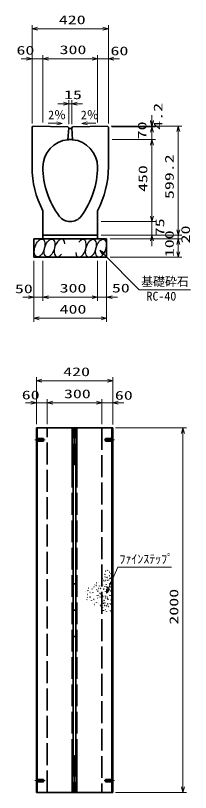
# Model space of a CAD drawing. Units: millimetres on the paper. Extents: x 6 to 1234, y 6 to 874.
# Drawn here: x 602 to 650, y 415.2 to 628.3 of the extents above; entities that cross this region are included whole.
import ezdxf
from ezdxf.enums import TextEntityAlignment as Align

# ---------------------------------------------------------------- set-up
doc = ezdxf.new("R2010")
doc.units = ezdxf.units.MM
doc.linetypes.add('DASHED', pattern=[7.5, 6, -1.5])
doc.linetypes.add('USER1', pattern=[18.5, 12, -1.5, 3.5, -1.5])
for name, color, linetype, lineweight in [('D-BMK（構造物基準線）', 2, 'USER1', 18), ('D-STR-DIM（寸法）', 7, 'Continuous', 13), ('D-STR-HTXT(基礎砕石-旗)', 7, 'Continuous', 13), ('D-STR-HTXT（旗上げ）', 7, 'Continuous', 13), ('D-STR-STRF(グリ)', 7, 'Continuous', 25), ('D-STR（構造物）', 1, 'Continuous', 35)]:
    doc.layers.add(name, color=color, linetype=linetype, lineweight=lineweight)
doc.styles.add('ＭＳ ゴシック', font='')
doc.styles.get('ＭＳ ゴシック').set_extended_font_data('MS Gothic')

# ---------------------------------------------------------------- blocks, each defined once
blk = doc.blocks.new('_Open30')
at = {"color": 7, "linetype": 'Continuous', "lineweight": 13}
for p, q in [((-1, 0.2679), (0, 0)), ((0, 0), (-1, -0.2679)), ((0, 0), (-1, 0))]:
    blk.add_line(p, q, dxfattribs=at)

msp = doc.modelspace()

# ---------------------------------------------------------------- linework, layer by layer
at = {"layer": 'D-BMK（構造物基準線）'}
for p, q in [((607.229, 511.933), (610.079, 511.933)), ((629.153, 511.933), (626.304, 511.933)), ((607.229, 418.433), (610.079, 418.433)), ((629.153, 418.433), (626.304, 418.433))]:
    msp.add_line(p, q, dxfattribs=at)
at = {"layer": 'D-STR-DIM（寸法）'}
for p, q in [((606.492, 617.469), (606.492, 625.678)), ((607.992, 624.678), (625.992, 624.678)), ((627.492, 617.469), (627.492, 625.678)), ((604.992, 616.469), (603.492, 616.469)), ((606.492, 598.737), (606.492, 617.469)), ((606.492, 616.469), (609.492, 616.469)), ((609.492, 598.927), (609.492, 617.469)), ((609.492, 598.927), (609.492, 617.469)), ((610.992, 616.469), (612.492, 616.469)), ((610.992, 616.469), (622.992, 616.469)), ((622.992, 616.469), (621.492, 616.469)), ((624.492, 598.932), (624.492, 617.469)), ((624.492, 598.932), (624.492, 617.469)), ((624.492, 616.469), (627.492, 616.469)), ((627.492, 598.737), (627.492, 617.469)), ((628.992, 616.469), (630.492, 616.469)), ((615.11, 604.13), (613.61, 604.13)), ((616.61, 598.536), (616.61, 605.13)), ((616.61, 604.13), (617.402, 604.13)), ((617.402, 598.521), (617.402, 605.13)), ((618.902, 604.13), (620.402, 604.13)), ((639.434, 599.482), (639.434, 600.982)), ((639.434, 599.289), (639.434, 600.789)), ((610.919, 598.813), (613.28, 598.766)), ((624.048, 598.796), (621.687, 598.748)), ((628.242, 597.982), (640.434, 597.982)), ((628.438, 597.789), (640.434, 597.789)), ((628.438, 597.789), (640.434, 597.789)), ((629.242, 597.982), (647.695, 597.982)), ((639.434, 597.789), (639.434, 597.982)), ((639.434, 594.277), (639.434, 597.789)), ((639.434, 596.289), (639.434, 594.789)), ((646.695, 569.527), (646.695, 596.482)), ((628.492, 594.277), (640.434, 594.277)), ((628.492, 594.277), (640.434, 594.277)), ((639.434, 573.277), (639.434, 592.777)), ((639.434, 592.777), (639.434, 591.277)), ((639.434, 573.277), (639.434, 574.777)), ((625.492, 571.777), (640.434, 571.777)), ((625.492, 571.777), (640.434, 571.777)), ((639.434, 568.027), (639.434, 571.777)), ((646.695, 569.527), (646.695, 571.027)), ((625.492, 568.027), (647.695, 568.027)), ((625.492, 568.027), (640.434, 568.027)), ((625.492, 568.027), (647.695, 568.027)), ((627.992, 567.027), (647.695, 567.027)), ((627.992, 567.027), (647.695, 567.027)), ((646.695, 567.027), (646.695, 568.027)), ((639.434, 566.527), (639.434, 565.027)), ((646.695, 563.527), (646.695, 565.527)), ((646.695, 565.527), (646.695, 564.027)), ((606.992, 561.027), (606.992, 550.06)), ((609.492, 561.027), (609.492, 550.06)), ((609.492, 561.027), (609.492, 550.06)), ((624.492, 561.027), (624.492, 550.06)), ((624.492, 561.027), (624.492, 550.06)), ((626.992, 561.027), (626.992, 550.06)), ((627.992, 562.027), (647.695, 562.027)), ((605.492, 551.06), (603.992, 551.06)), ((606.992, 551.06), (609.492, 551.06)), ((606.992, 550.06), (606.992, 544.286)), ((610.992, 551.06), (612.492, 551.06)), ((610.992, 551.06), (622.992, 551.06)), ((622.992, 551.06), (621.492, 551.06)), ((624.492, 551.06), (626.992, 551.06)), ((626.992, 550.06), (626.992, 544.286)), ((628.492, 551.06), (629.992, 551.06)), ((608.492, 545.286), (625.492, 545.286)), ((607.691, 523.08), (607.691, 529.13)), ((628.691, 523.11), (628.691, 529.13)), ((609.191, 528.13), (627.191, 528.13)), ((607.691, 516.183), (607.691, 523.08)), ((610.691, 516.235), (610.691, 523.08)), ((610.691, 516.183), (610.691, 523.08)), ((625.691, 516.25), (625.691, 523.08)), ((625.691, 516.22), (625.691, 523.08)), ((628.691, 516.153), (628.691, 523.08)), ((606.191, 522.08), (604.691, 522.08)), ((607.691, 522.08), (610.691, 522.08)), ((612.191, 522.08), (613.691, 522.08)), ((612.191, 522.08), (624.191, 522.08)), ((624.191, 522.08), (622.691, 522.08)), ((625.691, 522.08), (628.691, 522.08)), ((630.191, 522.08), (631.691, 522.08)), ((629.441, 515.183), (648.945, 515.183)), ((647.945, 416.683), (647.945, 513.683)), ((629.441, 415.183), (648.945, 415.183))]:
    msp.add_line(p, q, dxfattribs=at)
at = {"layer": 'D-STR-HTXT(基礎砕石-旗)'}
msp.add_lwpolyline([(650.036, 553.054), (635.932, 553.054), (626.209, 562.871)], dxfattribs=at)
at = {"layer": 'D-STR-HTXT（旗上げ）'}
msp.add_lwpolyline([(644.864, 476.971), (630.034, 476.971), (627.534, 471.22)], dxfattribs=at)
msp.add_lwpolyline([(644.864, 476.971), (630.034, 476.971), (627.534, 471.22)], dxfattribs=at)
at = {"layer": 'D-STR-STRF(グリ)'}
for centre, major_axis in [((608.587, 564.55), (0.79, 2.421)), ((611.308, 564.55), (0.79, 2.421)), ((622.696, 564.469), (-0.771, -2.427)), ((625.417, 564.491), (-0.771, -2.427))]:
    msp.add_ellipse(centre, major_axis=major_axis, ratio=0.5139, dxfattribs=at)
for centre, major_axis in [((614.048, 564.55), (0.79, 2.421)), ((619.956, 564.448), (-0.771, -2.427))]:
    msp.add_ellipse(centre, major_axis=major_axis, ratio=0.5139, start_param=5.3575563, end_param=10.3750652, dxfattribs=at)
at = {"layer": 'D-STR（構造物）'}
for p, q in [((606.742, 597.982), (606.492, 597.737)), ((606.492, 597.737), (606.492, 586.777)), ((616.381, 597.789), (606.742, 597.982)), ((616.61, 597.536), (616.367, 594.25)), ((616.61, 597.536), (616.381, 597.789)), ((616.86, 597.286), (616.992, 597.286)), ((617.15, 597.286), (616.992, 597.286)), ((617.631, 597.789), (617.4, 597.536)), ((617.4, 597.536), (617.649, 594.248)), ((617.631, 597.789), (627.242, 597.982)), ((627.242, 597.982), (627.492, 597.737)), ((627.492, 586.801), (627.492, 597.737)), ((609.492, 567.027), (609.492, 574.777)), ((624.492, 567.027), (624.492, 574.777)), ((606.992, 567.027), (626.992, 567.027)), ((606.992, 562.027), (606.992, 567.027)), ((609.492, 568.027), (624.492, 568.027)), ((626.992, 562.027), (626.992, 567.027)), ((606.992, 562.027), (626.992, 562.027)), ((607.691, 415.183), (607.691, 515.183)), ((607.691, 515.183), (628.691, 515.183)), ((607.941, 515.183), (607.941, 415.183)), ((617.566, 504.834), (617.566, 515.183)), ((617.566, 504.834), (617.566, 515.183)), ((618.066, 515.183), (618.191, 505.209)), ((618.316, 515.183), (618.191, 505.209)), ((618.816, 504.834), (618.816, 515.183)), ((628.441, 515.183), (628.441, 415.183)), ((628.691, 515.183), (628.691, 415.183)), ((617.816, 504.834), (617.816, 425.531)), ((618.566, 504.834), (618.566, 425.531)), ((626.573, 475.915), (626.646, 475.895)), ((626.573, 475.915), (626.646, 475.895)), ((627.199, 476.09), (627.256, 476.138)), ((627.199, 476.09), (627.256, 476.138)), ((627.256, 476.138), (627.304, 476.081)), ((627.256, 476.138), (627.304, 476.081)), ((627.774, 475.584), (627.849, 475.584)), ((627.774, 475.584), (627.849, 475.584)), ((625.805, 473.924), (625.798, 473.998)), ((625.805, 473.924), (625.798, 473.998)), ((626.093, 473.326), (626.023, 473.351)), ((626.093, 473.326), (626.023, 473.351)), ((626.459, 475.06), (626.512, 475.007)), ((626.459, 475.06), (626.512, 475.007)), ((626.552, 474.337), (626.487, 474.3)), ((626.552, 474.337), (626.487, 474.3)), ((626.506, 473.21), (626.538, 473.142)), ((626.506, 473.21), (626.538, 473.142)), ((626.512, 475.007), (626.565, 475.06)), ((626.512, 475.007), (626.565, 475.06)), ((626.723, 473.515), (626.661, 473.472)), ((626.723, 473.515), (626.661, 473.472)), ((626.723, 473.515), (626.766, 473.453)), ((626.723, 473.515), (626.766, 473.453)), ((626.939, 474.188), (626.865, 474.201)), ((626.939, 474.188), (626.865, 474.201)), ((627.156, 473.338), (627.218, 473.381)), ((627.156, 473.338), (627.218, 473.381)), ((627.218, 473.381), (627.261, 473.32)), ((627.218, 473.381), (627.261, 473.32)), ((627.278, 474.116), (627.304, 474.187)), ((627.278, 474.116), (627.304, 474.187)), ((627.487, 473.441), (627.555, 473.472)), ((627.487, 473.441), (627.555, 473.472)), ((627.758, 474.651), (627.685, 474.632)), ((627.758, 474.651), (627.685, 474.632)), ((627.738, 474.724), (627.758, 474.651)), ((627.738, 474.724), (627.758, 474.651)), ((627.875, 473.814), (627.888, 473.888)), ((627.875, 473.814), (627.888, 473.888)), ((627.888, 473.888), (627.962, 473.875)), ((627.888, 473.888), (627.962, 473.875)), ((628.07, 474.014), (628.131, 474.057)), ((628.07, 474.014), (628.131, 474.057)), ((628.122, 475.199), (628.175, 475.252)), ((628.122, 475.199), (628.175, 475.252)), ((628.131, 474.057), (628.174, 473.996)), ((628.131, 474.057), (628.174, 473.996)), ((628.175, 475.252), (628.228, 475.199)), ((628.175, 475.252), (628.228, 475.199)), ((618.816, 472.442), (617.566, 472.442)), ((618.816, 472.442), (617.566, 472.442)), ((622.035, 471.255), (621.96, 471.262)), ((622.035, 471.255), (621.96, 471.262)), ((622.999, 470.965), (623.006, 471.039)), ((622.999, 470.965), (623.006, 471.039)), ((623.478, 471.579), (623.553, 471.586)), ((623.478, 471.579), (623.553, 471.586)), ((623.787, 472.086), (623.807, 472.159)), ((623.787, 472.086), (623.807, 472.159)), ((624.26, 472.669), (624.207, 472.722)), ((624.26, 472.669), (624.207, 472.722)), ((624.235, 471.962), (624.3, 472)), ((624.235, 471.962), (624.3, 472)), ((624.26, 472.669), (624.313, 472.722)), ((624.26, 472.669), (624.313, 472.722)), ((624.676, 472.846), (624.638, 472.911)), ((624.676, 472.846), (624.638, 472.911)), ((624.743, 471.113), (624.668, 471.119)), ((624.743, 471.113), (624.668, 471.119)), ((625.051, 471.849), (625.026, 471.779)), ((625.051, 471.849), (625.026, 471.779)), ((625.302, 471.135), (625.234, 471.103)), ((625.302, 471.135), (625.234, 471.103)), ((625.302, 471.135), (625.271, 471.203)), ((625.302, 471.135), (625.271, 471.203)), ((625.641, 472.467), (625.583, 472.418)), ((625.641, 472.467), (625.583, 472.418)), ((625.826, 472.131), (625.887, 472.088)), ((625.826, 472.131), (625.887, 472.088)), ((625.887, 472.088), (625.844, 472.026)), ((625.887, 472.088), (625.844, 472.026)), ((625.99, 471.029), (625.942, 471.086)), ((625.99, 471.029), (625.942, 471.086)), ((626.205, 471.055), (626.242, 470.99)), ((626.205, 471.055), (626.242, 470.99)), ((626.469, 471.73), (626.543, 471.724)), ((626.469, 471.73), (626.543, 471.724)), ((626.833, 472.101), (626.908, 472.101)), ((626.833, 472.101), (626.908, 472.101)), ((626.852, 472.272), (626.839, 472.346)), ((626.852, 472.272), (626.839, 472.346)), ((627.077, 471.58), (627.005, 471.56)), ((627.077, 471.58), (627.005, 471.56)), ((627.265, 472.911), (627.19, 472.917)), ((627.265, 472.911), (627.19, 472.917)), ((627.239, 471.542), (627.301, 471.499)), ((627.239, 471.542), (627.301, 471.499)), ((627.301, 471.499), (627.258, 471.438)), ((627.301, 471.499), (627.258, 471.438)), ((627.609, 472.494), (627.56, 472.552)), ((627.609, 472.494), (627.56, 472.552)), ((627.72, 472.437), (627.658, 472.394)), ((627.72, 472.437), (627.658, 472.394)), ((627.763, 472.375), (627.72, 472.437)), ((627.763, 472.375), (627.72, 472.437)), ((627.921, 471.587), (627.994, 471.6)), ((627.921, 471.587), (627.994, 471.6)), ((628.011, 472.384), (627.937, 472.397)), ((628.011, 472.384), (627.937, 472.397)), ((627.994, 471.6), (628.007, 471.526)), ((627.994, 471.6), (628.007, 471.526)), ((627.998, 472.31), (628.011, 472.384)), ((627.998, 472.31), (628.011, 472.384)), ((628.002, 472.762), (628.04, 472.827)), ((628.002, 472.762), (628.04, 472.827)), ((628.04, 472.827), (628.105, 472.79)), ((628.04, 472.827), (628.105, 472.79)), ((621.194, 470.342), (621.175, 470.27)), ((621.194, 470.342), (621.175, 470.27)), ((621.647, 469.466), (621.722, 469.466)), ((621.647, 469.466), (621.722, 469.466)), ((621.877, 470.566), (621.82, 470.518)), ((621.877, 470.566), (621.82, 470.518)), ((621.926, 470.508), (621.877, 470.566)), ((621.926, 470.508), (621.877, 470.566)), ((622.47, 470.011), (622.395, 470.011)), ((622.47, 470.011), (622.395, 470.011)), ((622.849, 469.627), (622.796, 469.68)), ((622.849, 469.627), (622.796, 469.68)), ((623.218, 469.928), (623.249, 469.996)), ((623.218, 469.928), (623.249, 469.996)), ((624.254, 470.872), (624.285, 470.804)), ((624.254, 470.872), (624.285, 470.804)), ((624.355, 469.323), (624.355, 469.248)), ((624.43, 469.323), (624.355, 469.323)), ((624.355, 469.323), (624.355, 469.248)), ((624.43, 469.323), (624.355, 469.323)), ((624.528, 470.375), (624.586, 470.423)), ((624.528, 470.375), (624.586, 470.423)), ((624.586, 470.423), (624.634, 470.366)), ((624.586, 470.423), (624.634, 470.366)), ((624.823, 469.196), (624.804, 469.269)), ((624.823, 469.196), (624.804, 469.269)), ((625.104, 469.869), (625.179, 469.869)), ((625.104, 469.869), (625.179, 469.869)), ((625.179, 469.869), (625.179, 469.794)), ((625.179, 469.869), (625.179, 469.794)), ((625.504, 469.537), (625.451, 469.484)), ((625.504, 469.537), (625.451, 469.484)), ((625.783, 469.302), (625.726, 469.254)), ((625.783, 469.302), (625.726, 469.254)), ((625.783, 469.302), (625.832, 469.244)), ((625.783, 469.302), (625.832, 469.244)), ((625.969, 468.966), (626.03, 468.923)), ((625.969, 468.966), (626.03, 468.923)), ((626.03, 468.923), (625.987, 468.862)), ((626.03, 468.923), (625.987, 468.862)), ((626.242, 470.99), (626.177, 470.953)), ((626.242, 470.99), (626.177, 470.953)), ((626.683, 470.383), (626.645, 470.318)), ((626.683, 470.383), (626.645, 470.318)), ((626.673, 468.973), (626.731, 469.022)), ((626.673, 468.973), (626.731, 469.022)), ((626.731, 469.022), (626.682, 469.079)), ((626.731, 469.022), (626.682, 469.079)), ((626.846, 470.764), (626.919, 470.783)), ((626.846, 470.764), (626.919, 470.783)), ((626.919, 470.783), (626.9, 470.856)), ((626.919, 470.783), (626.9, 470.856)), ((627.106, 470.027), (627.093, 469.953)), ((627.106, 470.027), (627.093, 469.953)), ((627.36, 470.216), (627.299, 470.173)), ((627.36, 470.216), (627.299, 470.173)), ((627.36, 470.216), (627.403, 470.155)), ((627.36, 470.216), (627.403, 470.155)), ((627.801, 469.229), (627.862, 469.272)), ((627.801, 469.229), (627.862, 469.272)), ((627.862, 469.272), (627.905, 469.211)), ((627.862, 469.272), (627.905, 469.211)), ((628.05, 470.532), (627.976, 470.519)), ((628.05, 470.532), (627.976, 470.519)), ((628.063, 470.458), (628.05, 470.532)), ((628.063, 470.458), (628.05, 470.532)), ((628.154, 469.22), (628.141, 469.146)), ((628.154, 469.22), (628.141, 469.146)), ((628.292, 470.361), (628.231, 470.404)), ((628.292, 470.361), (628.231, 470.404)), ((628.249, 470.3), (628.292, 470.361)), ((628.249, 470.3), (628.292, 470.361)), ((621.611, 468.11), (621.592, 468.038)), ((621.611, 468.11), (621.592, 468.038)), ((621.751, 468.749), (621.693, 468.7)), ((621.751, 468.749), (621.693, 468.7)), ((622.415, 468.76), (622.48, 468.798)), ((622.415, 468.76), (622.48, 468.798)), ((622.48, 468.798), (622.443, 468.863)), ((622.48, 468.798), (622.443, 468.863)), ((622.856, 467.801), (622.831, 467.73)), ((622.856, 467.801), (622.831, 467.73)), ((623.075, 467.154), (623.107, 467.086)), ((623.075, 467.154), (623.107, 467.086)), ((623.31, 468.265), (623.291, 468.337)), ((623.31, 468.265), (623.291, 468.337)), ((623.494, 468.177), (623.429, 468.14)), ((623.494, 468.177), (623.429, 468.14)), ((623.494, 468.177), (623.532, 468.112)), ((623.494, 468.177), (623.532, 468.112)), ((623.598, 466.73), (623.656, 466.778)), ((623.598, 466.73), (623.656, 466.778)), ((623.618, 467.708), (623.671, 467.761)), ((623.618, 467.708), (623.671, 467.761)), ((623.656, 466.778), (623.704, 466.721)), ((623.656, 466.778), (623.704, 466.721)), ((624.235, 467.216), (624.254, 467.289)), ((624.235, 467.216), (624.254, 467.289)), ((624.492, 468.553), (624.562, 468.527)), ((624.492, 468.553), (624.562, 468.527)), ((624.755, 467.054), (624.761, 466.98)), ((624.755, 467.054), (624.761, 466.98)), ((625.206, 468.804), (625.138, 468.772)), ((625.206, 468.804), (625.138, 468.772)), ((625.238, 468.736), (625.206, 468.804)), ((625.238, 468.736), (625.206, 468.804)), ((625.536, 467.787), (625.468, 467.755)), ((625.536, 467.787), (625.468, 467.755)), ((625.568, 467.719), (625.536, 467.787)), ((625.568, 467.719), (625.536, 467.787)), ((625.814, 467.685), (625.789, 467.614)), ((625.814, 467.685), (625.789, 467.614)), ((626.156, 467.135), (626.084, 467.154)), ((626.156, 467.135), (626.084, 467.154)), ((626.137, 467.062), (626.156, 467.135)), ((626.137, 467.062), (626.156, 467.135)), ((626.309, 467.887), (626.236, 467.868)), ((626.309, 467.887), (626.236, 467.868)), ((626.364, 468.336), (626.289, 468.336)), ((626.364, 468.336), (626.289, 468.336)), ((626.29, 467.96), (626.309, 467.887)), ((626.29, 467.96), (626.309, 467.887)), ((626.577, 467.187), (626.524, 467.24)), ((626.577, 467.187), (626.524, 467.24)), ((626.524, 467.134), (626.577, 467.187)), ((626.524, 467.134), (626.577, 467.187)), ((626.686, 468.559), (626.611, 468.565)), ((626.686, 468.559), (626.611, 468.565)), ((626.894, 466.733), (626.826, 466.765)), ((626.894, 466.733), (626.826, 466.765)), ((626.834, 467.512), (626.909, 467.512)), ((626.834, 467.512), (626.909, 467.512)), ((627.22, 468.415), (627.147, 468.395)), ((627.22, 468.415), (627.147, 468.395)), ((627.24, 468.788), (627.167, 468.808)), ((627.24, 468.788), (627.167, 468.808)), ((627.22, 468.716), (627.24, 468.788)), ((627.22, 468.716), (627.24, 468.788)), ((627.239, 468.342), (627.22, 468.415)), ((627.239, 468.342), (627.22, 468.415)), ((627.346, 466.904), (627.274, 466.924)), ((627.346, 466.904), (627.274, 466.924)), ((627.346, 466.904), (627.327, 466.832)), ((627.346, 466.904), (627.327, 466.832)), ((627.406, 468.057), (627.463, 468.105)), ((627.406, 468.057), (627.463, 468.105)), ((627.463, 468.105), (627.415, 468.163)), ((627.463, 468.105), (627.415, 468.163)), ((627.93, 466.902), (627.937, 466.977)), ((627.93, 466.902), (627.937, 466.977)), ((628.127, 466.749), (628.078, 466.807)), ((628.127, 466.749), (628.078, 466.807)), ((628.159, 468.023), (628.153, 467.948)), ((628.159, 468.023), (628.153, 467.948)), ((617.816, 465.183), (618.566, 465.183)), ((617.816, 465.183), (618.566, 465.183)), ((625.28, 466.682), (625.28, 466.607)), ((625.28, 466.682), (625.28, 466.607)), ((625.396, 466.39), (625.343, 466.337)), ((625.396, 466.39), (625.343, 466.337)), ((625.826, 465.859), (625.751, 465.859)), ((625.826, 465.859), (625.751, 465.859)), ((625.81, 465.08), (625.778, 465.012)), ((625.81, 465.08), (625.778, 465.012)), ((625.826, 465.934), (625.826, 465.859)), ((625.826, 465.934), (625.826, 465.859)), ((626.175, 465.096), (626.122, 465.15)), ((626.175, 465.096), (626.122, 465.15)), ((626.122, 465.043), (626.175, 465.096)), ((626.122, 465.043), (626.175, 465.096)), ((626.38, 466.452), (626.322, 466.404)), ((626.38, 466.452), (626.322, 466.404)), ((626.38, 466.452), (626.332, 466.509)), ((626.38, 466.452), (626.332, 466.509)), ((626.47, 466.377), (626.47, 466.452)), ((626.47, 466.377), (626.47, 466.452)), ((626.63, 465.356), (626.683, 465.303)), ((626.63, 465.356), (626.683, 465.303)), ((626.932, 464.881), (627, 464.849)), ((626.932, 464.881), (627, 464.849)), ((627, 464.849), (626.968, 464.781)), ((627, 464.849), (626.968, 464.781)), ((627.001, 466.376), (627.076, 466.369)), ((627.001, 466.376), (627.076, 466.369)), ((627.076, 466.369), (627.069, 466.295)), ((627.076, 466.369), (627.069, 466.295)), ((627.569, 466.221), (627.512, 466.173)), ((627.569, 466.221), (627.512, 466.173)), ((627.521, 466.279), (627.569, 466.221)), ((627.521, 466.279), (627.569, 466.221)), ((628.036, 465.018), (628.043, 465.093)), ((628.036, 465.018), (628.043, 465.093)), ((628.175, 464.817), (628.233, 464.865)), ((628.175, 464.817), (628.233, 464.865)), ((628.233, 464.865), (628.184, 464.923)), ((628.233, 464.865), (628.184, 464.923)), ((628.259, 466.064), (628.265, 466.139)), ((628.259, 466.064), (628.265, 466.139)), ((617.566, 457.924), (618.816, 457.924)), ((617.566, 457.924), (618.816, 457.924)), ((617.566, 425.531), (617.566, 415.183)), ((618.066, 415.183), (618.191, 425.156)), ((618.066, 415.183), (618.191, 425.156)), ((618.316, 415.183), (618.191, 425.156)), ((618.316, 415.183), (618.191, 425.156)), ((618.816, 425.531), (618.816, 415.183)), ((628.691, 415.183), (607.691, 415.183))]:
    msp.add_line(p, q, dxfattribs=at)
at = {"layer": 'D-STR（構造物）', "linetype": 'DASHED'}
for p, q in [((610.691, 415.183), (610.691, 515.183)), ((617.816, 504.834), (617.816, 515.183)), ((618.566, 504.834), (618.566, 515.183)), ((625.691, 515.183), (625.691, 415.183)), ((607.691, 512.283), (609.691, 512.283)), ((607.691, 511.583), (609.691, 511.583)), ((609.691, 511.583), (609.691, 512.283)), ((626.691, 511.583), (626.691, 512.283)), ((628.691, 512.283), (626.691, 512.283)), ((628.691, 511.583), (626.691, 511.583)), ((617.566, 504.834), (617.566, 425.531)), ((618.816, 504.834), (618.816, 425.531)), ((617.816, 425.531), (617.816, 415.183)), ((618.566, 425.531), (618.566, 415.183)), ((607.691, 418.783), (609.691, 418.783)), ((607.691, 418.083), (609.691, 418.083)), ((609.691, 418.783), (609.691, 418.083)), ((628.691, 418.783), (626.691, 418.783)), ((626.691, 418.783), (626.691, 418.083)), ((628.691, 418.083), (626.691, 418.083))]:
    msp.add_line(p, q, dxfattribs=at)
at = {"layer": 'D-STR（構造物）'}
for centre, radius, start, end in [((616.86, 597.536), 0.25, 180, 270), ((617.15, 597.536), 0.25, 270, 0), ((616.992, 586.777), 7.5, 94.78021, 180), ((616.992, 586.777), 7.5, 0.1851, 84.9722), ((631.992, 586.777), 25.5, 180, 208.07251), ((631.992, 586.777), 22.5, 180, 216.8699), ((601.992, 586.777), 22.5, 323.1301, 0), ((601.992, 586.777), 25.5, 331.92744, 0), ((616.992, 575.527), 3.75, 216.8699, 323.1301), ((618.191, 504.834), 0.375, 0, 180), ((618.191, 425.531), 0.375, 180, 0)]:
    msp.add_arc(centre, radius, start, end, dxfattribs=at)
at = {"layer": 'D-STR（構造物）', "linetype": 'DASHED'}
for centre, radius, start, end in [((616.994, 586.76), 7.516, 84.99431, 94.78232), ((618.191, 504.834), 0.625, 0, 180), ((618.191, 425.531), 0.625, 180, 0)]:
    msp.add_arc(centre, radius, start, end, dxfattribs=at)

# ---------------------------------------------------------------- block references
at = {"layer": 'D-STR-DIM（寸法）', "xscale": 1.5, "yscale": 1.5}
for p, rotation in [((606.492, 624.678), 180), ((609.492, 616.469), 180), ((609.492, 616.469), 180), ((627.492, 616.469), 180), ((617.402, 604.13), 180), ((614.78, 598.736), 358.85424), ((620.187, 598.718), 181.14576), ((639.434, 597.982), 270), ((639.434, 597.789), 270), ((639.434, 597.789), 90), ((646.695, 597.982), 90), ((639.434, 594.277), 90), ((639.434, 594.277), 90), ((639.434, 571.777), 270), ((639.434, 571.777), 270), ((646.695, 568.027), 270), ((646.695, 568.027), 270), ((639.434, 568.027), 90), ((646.695, 567.027), 90), ((646.695, 567.027), 90), ((646.695, 562.027), 270), ((609.492, 551.06), 180), ((609.492, 551.06), 180), ((626.992, 551.06), 180), ((606.992, 545.286), 180), ((607.691, 528.13), 180), ((610.691, 522.08), 180), ((610.691, 522.08), 180), ((628.691, 522.08), 180), ((647.945, 515.183), 90), ((647.945, 415.183), 270)]:
    msp.add_blockref('_Open30', p, dxfattribs=dict(at, rotation=rotation))
for p in [(627.492, 624.678), (606.492, 616.469), (624.492, 616.469), (624.492, 616.469), (616.61, 604.13), (606.992, 551.06), (624.492, 551.06), (624.492, 551.06), (626.992, 545.286), (628.691, 528.13), (607.691, 522.08), (625.691, 522.08), (625.691, 522.08)]:
    msp.add_blockref('_Open30', p, dxfattribs=at)
at = {"layer": 'D-STR-HTXT(基礎砕石-旗)', "xscale": 1.5, "yscale": 1.5, "rotation": 134.72505}
msp.add_blockref('_Open30', (625.154, 563.936), dxfattribs=at)
at = {"layer": 'D-STR-HTXT（旗上げ）', "xscale": 1.5, "yscale": 1.5, "rotation": 246.50838}
msp.add_blockref('_Open30', (626.937, 469.845), dxfattribs=at)
msp.add_blockref('_Open30', (626.937, 469.845), dxfattribs=at)

# ---------------------------------------------------------------- texts
at = {"layer": 'D-STR-DIM（寸法）', "style": 'ＭＳ ゴシック', "width": 1.5}
for s, p in [('420', (613.867, 625.215)), ('60', (602.228, 616.863)), ('300', (614.075, 617.007)), ('60', (628.061, 616.693)), ('15', (615.293, 604.668)), ('50', (601.794, 551.427)), ('300', (614.075, 551.597)), ('50', (628.444, 551.635)), ('400', (614.075, 545.824)), ('420', (615.066, 528.667)), ('60', (603.677, 522.298)), ('300', (615.274, 522.617)), ('60', (629.261, 522.203))]:
    msp.add_text(s, height=2.405, dxfattribs=at).set_placement(p, align=Align.BOTTOM_LEFT)
for s, p in [('4.2', (643.047, 596.991)), ('70', (638.668, 594.352)), ('599.2', (646.157, 577.966)), ('450', (638.897, 579.902)), ('75', (643.543, 567.769)), ('100', (646.157, 562.027)), ('20', (650.609, 565.808)), ('2000', (647.407, 461.225))]:
    msp.add_text(s, height=2.405, rotation=90, dxfattribs=at).set_placement(p, align=Align.BOTTOM_LEFT)
at = {"layer": 'D-STR-DIM（寸法）', "style": 'ＭＳ ゴシック'}
for rotation, p in [(0.01, (610.926, 599.111)), (359.99, (619.904, 599.108))]:
    msp.add_text('2％', height=2.405, rotation=rotation, dxfattribs=at).set_placement(p, align=Align.BOTTOM_LEFT)
at = {"layer": 'D-STR-HTXT(基礎砕石-旗)', "style": 'ＭＳ ゴシック'}
for s, p in [('基礎砕石', (636.468, 553.388)), ('RC-40', (637.956, 549.403))]:
    msp.add_text(s, height=2.405, dxfattribs=at).set_placement(p, align=Align.BOTTOM_LEFT)
at = {"layer": 'D-STR-HTXT（旗上げ）', "style": 'ＭＳ ゴシック'}
msp.add_text('ﾌｧｲﾝｽﾃｯﾌﾟ', height=2.405, dxfattribs=at).set_placement((630.513, 477.295), align=Align.BOTTOM_LEFT)
msp.add_text('ﾌｧｲﾝｽﾃｯﾌﾟ', height=2.405, dxfattribs=at).set_placement((630.513, 477.295), align=Align.BOTTOM_LEFT)

doc.saveas('drawing.dxf')
